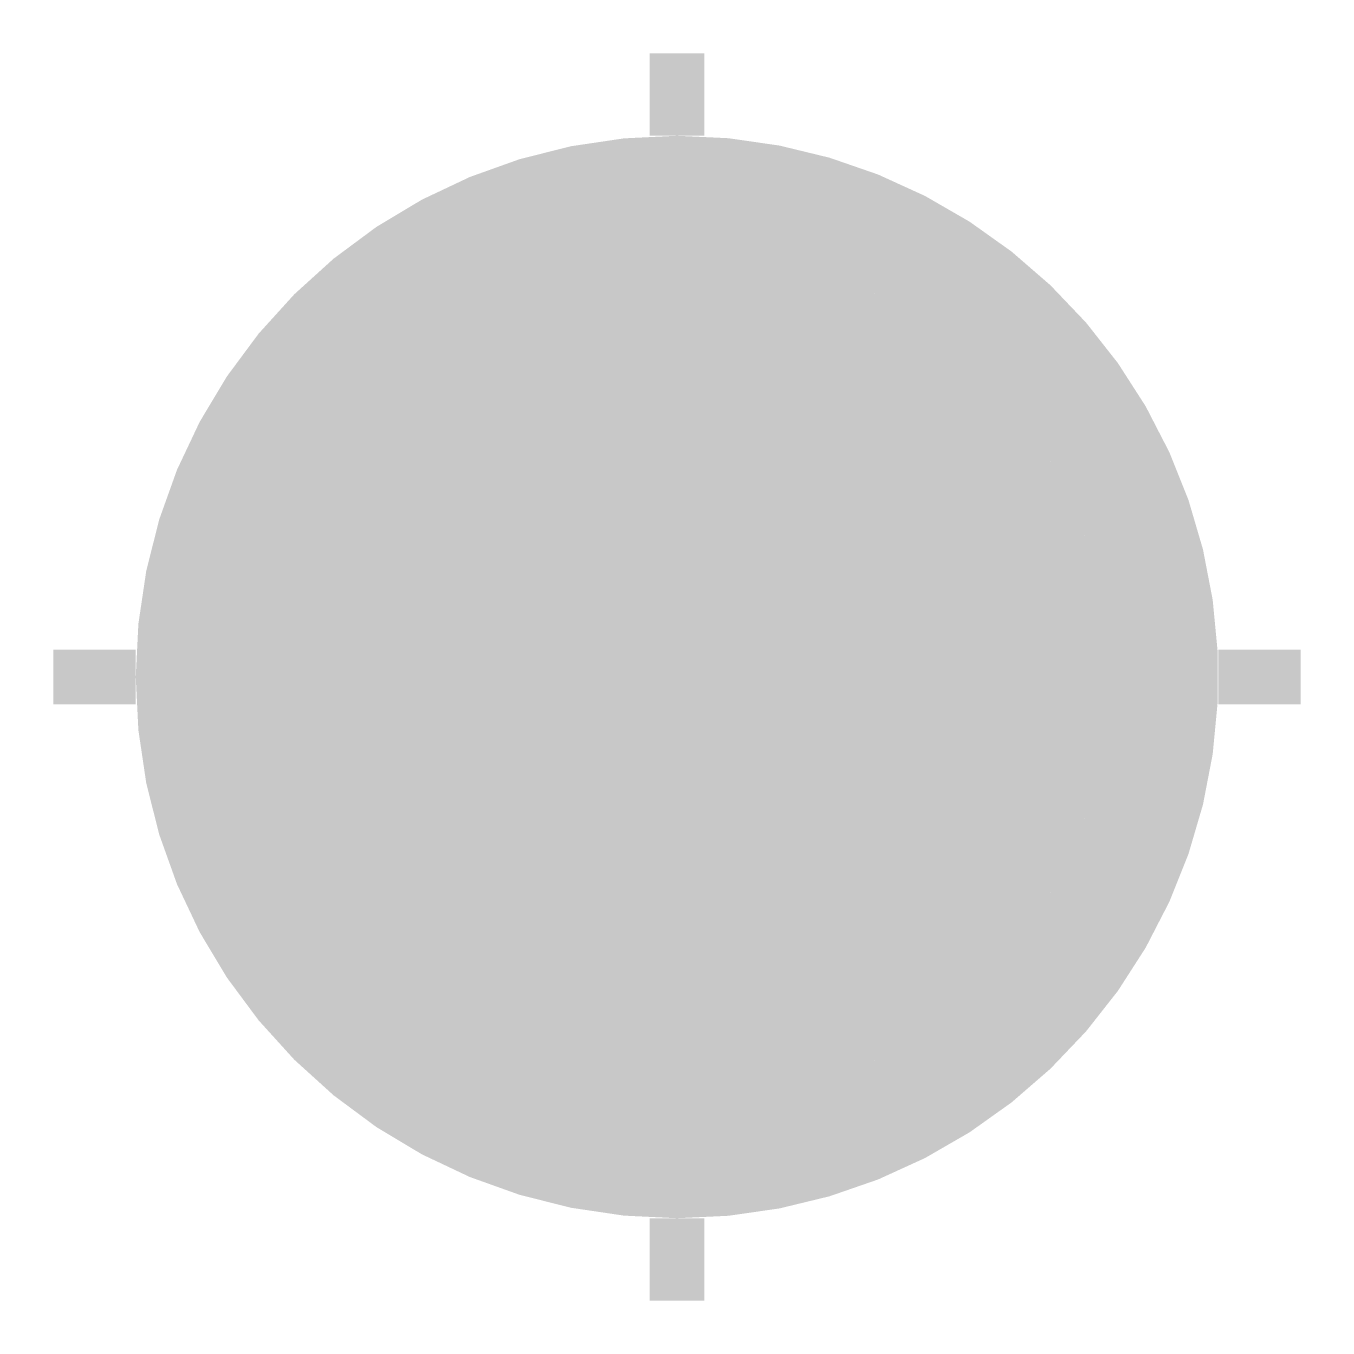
# Model space of a CAD drawing. Header units: inches. Extents: x -0.142 to 0.142, y -0.142 to 0.142.
import ezdxf

# ---------------------------------------------------------------- set-up
doc = ezdxf.new("R2010")
doc.units = ezdxf.units.IN
doc.header["$MEASUREMENT"] = 0

msp = doc.modelspace()

# ---------------------------------------------------------------- hatches: boundary and pattern name
h = msp.add_hatch(color=20)
h.dxf.hatch_style = 1
h.paths.add_polyline_path([(0, 0), (0, 0.09427, 0.414214), (-0.09427, 0)])
at = {"true_color": 0xffffff}
h = msp.add_hatch(color=7, dxfattribs=at)
h.dxf.hatch_style = 1
h.paths.add_polyline_path([(0.09427, 0, 0.414214), (0, 0.09427), (0, 0)])
h = msp.add_hatch(color=7, dxfattribs=at)
h.dxf.hatch_style = 1
h.paths.add_polyline_path([(0, -0.09427), (0, 0), (-0.09427, 0, 0.414214)])
h = msp.add_hatch(color=20)
h.dxf.hatch_style = 1
h.paths.add_polyline_path([(0.09427, 0), (0, 0), (0, -0.09427, 0.414214)])

# ---------------------------------------------------------------- linework, layer by layer
at = {"color": 20, "const_width": 0.012}
for points in [[(0, 0.13625), (0, 0.11827)], [(-0.13625, 0), (-0.11827, 0)], [(0.11827, 0), (0.13625, 0)], [(0, -0.11827), (0, -0.13625)]]:
    msp.add_lwpolyline(points, dxfattribs=at)
at = {"color": 7, "const_width": 0.012}
msp.add_lwpolyline([(0, 0.11227, 1), (0, -0.11227, 1)], format="xyb", close=True, dxfattribs=at)
at = {"color": 7, "true_color": 0xffffff, "const_width": 0.012}
msp.add_lwpolyline([(0, 0.10027, 1), (0, -0.10027, 1)], format="xyb", close=True, dxfattribs=at)

doc.saveas('drawing.dxf')
